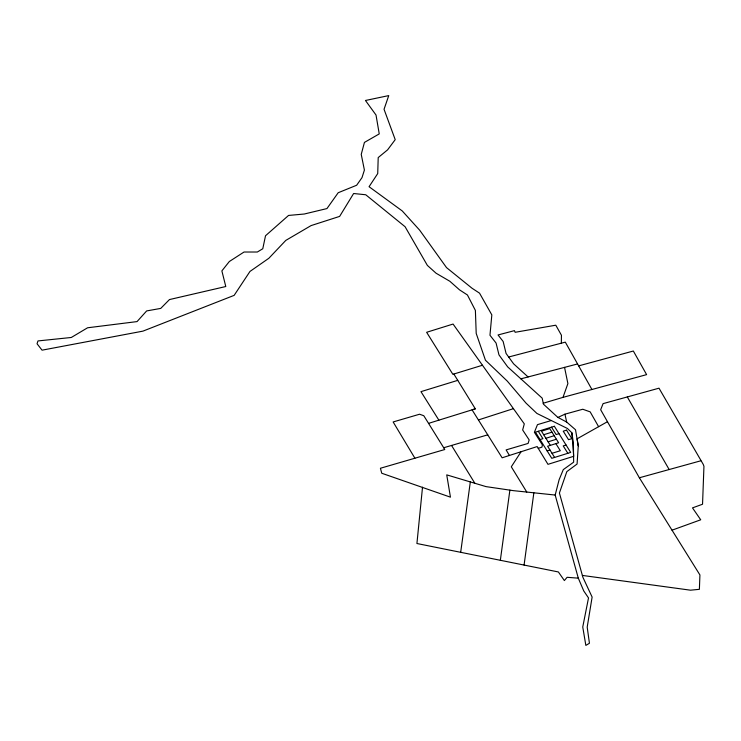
<?xml version="1.0" encoding="UTF-8"?>
<svg xmlns="http://www.w3.org/2000/svg" width="741" height="741" viewBox="0 0 741 741"><rect width="100%" height="100%" fill="white"/><g stroke="black" fill="none" stroke-linecap="round" stroke-linejoin="round"><path stroke-width="1.11" d="M561.345 343.185L561.446 335.256L555.796 325.197L515.143 332.292L514.458 330.643L498.035 334.96L503.148 341.481L506.066 353.438L513.587 363.812L528.092 376.947M578.267 445.915L577.082 464.023L566.828 471.637L559.409 493.015L582.871 577.239L592.124 597.07L587.196 627.155L589.438 643.271L585.844 645.402L582.75 626.997L588.511 597.922L583.778 590.985L578.304 578.165L555.176 495.044L559.131 479.677L563.299 469.609L573.654 462.171L573.404 442.998L571.867 432.772L567.421 428.483L536.901 413.432L526.027 403.123L507.307 381.133L485.448 360.219L476.204 333.413L475.389 310.423L467.441 294.992L459.485 289.824L449.861 281.274L436.079 273.225L427.372 265.408L405.086 226.727L365.748 194.763L353.624 193.512L339.637 216.4L311.09 225.588L285.794 240.408L268.863 258.266L249.976 271.438L234.147 295.363L142.939 331.134L42.052 350.169L37.05 343.759L37.958 340.934L71.293 337.479L87.586 327.781L137.048 321.594L146.662 310.924L160.741 308.404L169.467 299.568L225.783 286.526L221.874 270.891L229.33 261.517L244.03 252.023L257.34 252.014L262.777 248.754L265.519 235.758L288.564 215.436L304.273 214.019L326.948 208.573L338.192 192.734L356.643 185.25L361.997 177.636L364.405 170.069L361.238 154.378L364.433 142.411L379.244 133.908L376.02 115.022L365.452 100.48L388.747 95.598L384.042 109.279L395.212 139.651L387.589 149.858L378.206 157.574L377.725 173.57L369.064 186.713L402.243 210.935L419.656 230.164L446.517 267.603L472.054 288.258L479.538 293.158L491.829 314.888L489.968 335.247L496.081 343.055L498.971 354.883L507.687 366.897L542.19 398.158L543.431 404.16L557.769 417.313L566.689 422.074L575.516 429.743L578.267 445.915L577.063 438.829L607.472 421.694M422.518 487.17L416.924 543.514L558.381 571.959L564.373 580.564L567.097 577.304L578.304 578.165M524.082 565.059L533.853 492.802M460.68 552.314L470.322 481.919M500.342 560.289L509.882 490.134M543.236 403.234L562.993 397.361L567.893 383.597L564.549 367.369M521.09 451.723L511.299 466.793L526.777 492.061M557.964 417.415L564.938 414.173L582.778 409.245L590.169 411.866L598.608 426.686M672.022 530.185L700.727 519.793L692.492 507.881L702.542 504.241L703.95 466.284L703.237 464.385L658.999 388.182L603.091 403.632L600.664 409.736L639.363 477.769L699.921 574.951L699.384 589.317L690.501 590.188L582.37 575.424M478.408 419.943L513.439 408.652M538.244 448.342L541.949 447.147L542.393 444.878L534.381 432.281L537.466 424.639L551.285 420.527M414.904 458.216L393.138 421.953L419.573 414.228L423.778 415.72L428.557 423.37L475.324 408.837L453.844 374.029M543.699 434.735L551.971 432.151M540.069 439.57L542.903 438.691L538.29 431.281M558.983 433.661L556.148 434.55L551.526 427.149M545.904 438.283L554.185 435.699M548.118 441.821L556.398 439.237M547.145 450.917L549.979 450.028M566.059 445.008L563.225 445.897L567.847 453.297M552.026 453.307L560.307 450.723L555.88 443.637M475.324 408.837L472.073 409.847L502.139 457.799L537.16 446.564L547.979 464.338L573.71 456.299L571.867 432.772M482.456 365.248L452.871 374.325L426.631 332.292L453.066 324.058L524.295 423.871L522.655 429.975L529.167 439.922L528.092 443.433L506.122 449.898L509.428 455.465M457.762 380.355L420.962 391.646L438.885 420.166M428.557 423.37L443.711 447.749L487.745 434.837M639.363 477.769L700.81 460.791M578.656 365.887L633.342 351.021L646.615 374.631L562.993 397.361M508.659 357.014L565.318 342.138L591.929 389.497M520.867 378.846L577.572 363.951M555.176 495.044L513.42 490.653L486.013 486.615L446.73 474.87L450.445 497.165L381.754 473.249L380.42 468.256L444.757 449.528L443.711 447.749M550.331 445.369L541.486 431.188L549.757 428.604L558.612 442.785L547.608 446.221L554.601 457.429M451.547 445.452L474.851 483.271M627.303 396.944L669.16 469.535M564.938 414.173L566.689 422.074M554.361 426.26L535.456 432.17L551.767 458.318L570.681 452.408L554.361 426.26M566.541 430.141L563.234 431.179L568.542 439.682L571.848 438.644L566.541 430.141"/></g></svg>
